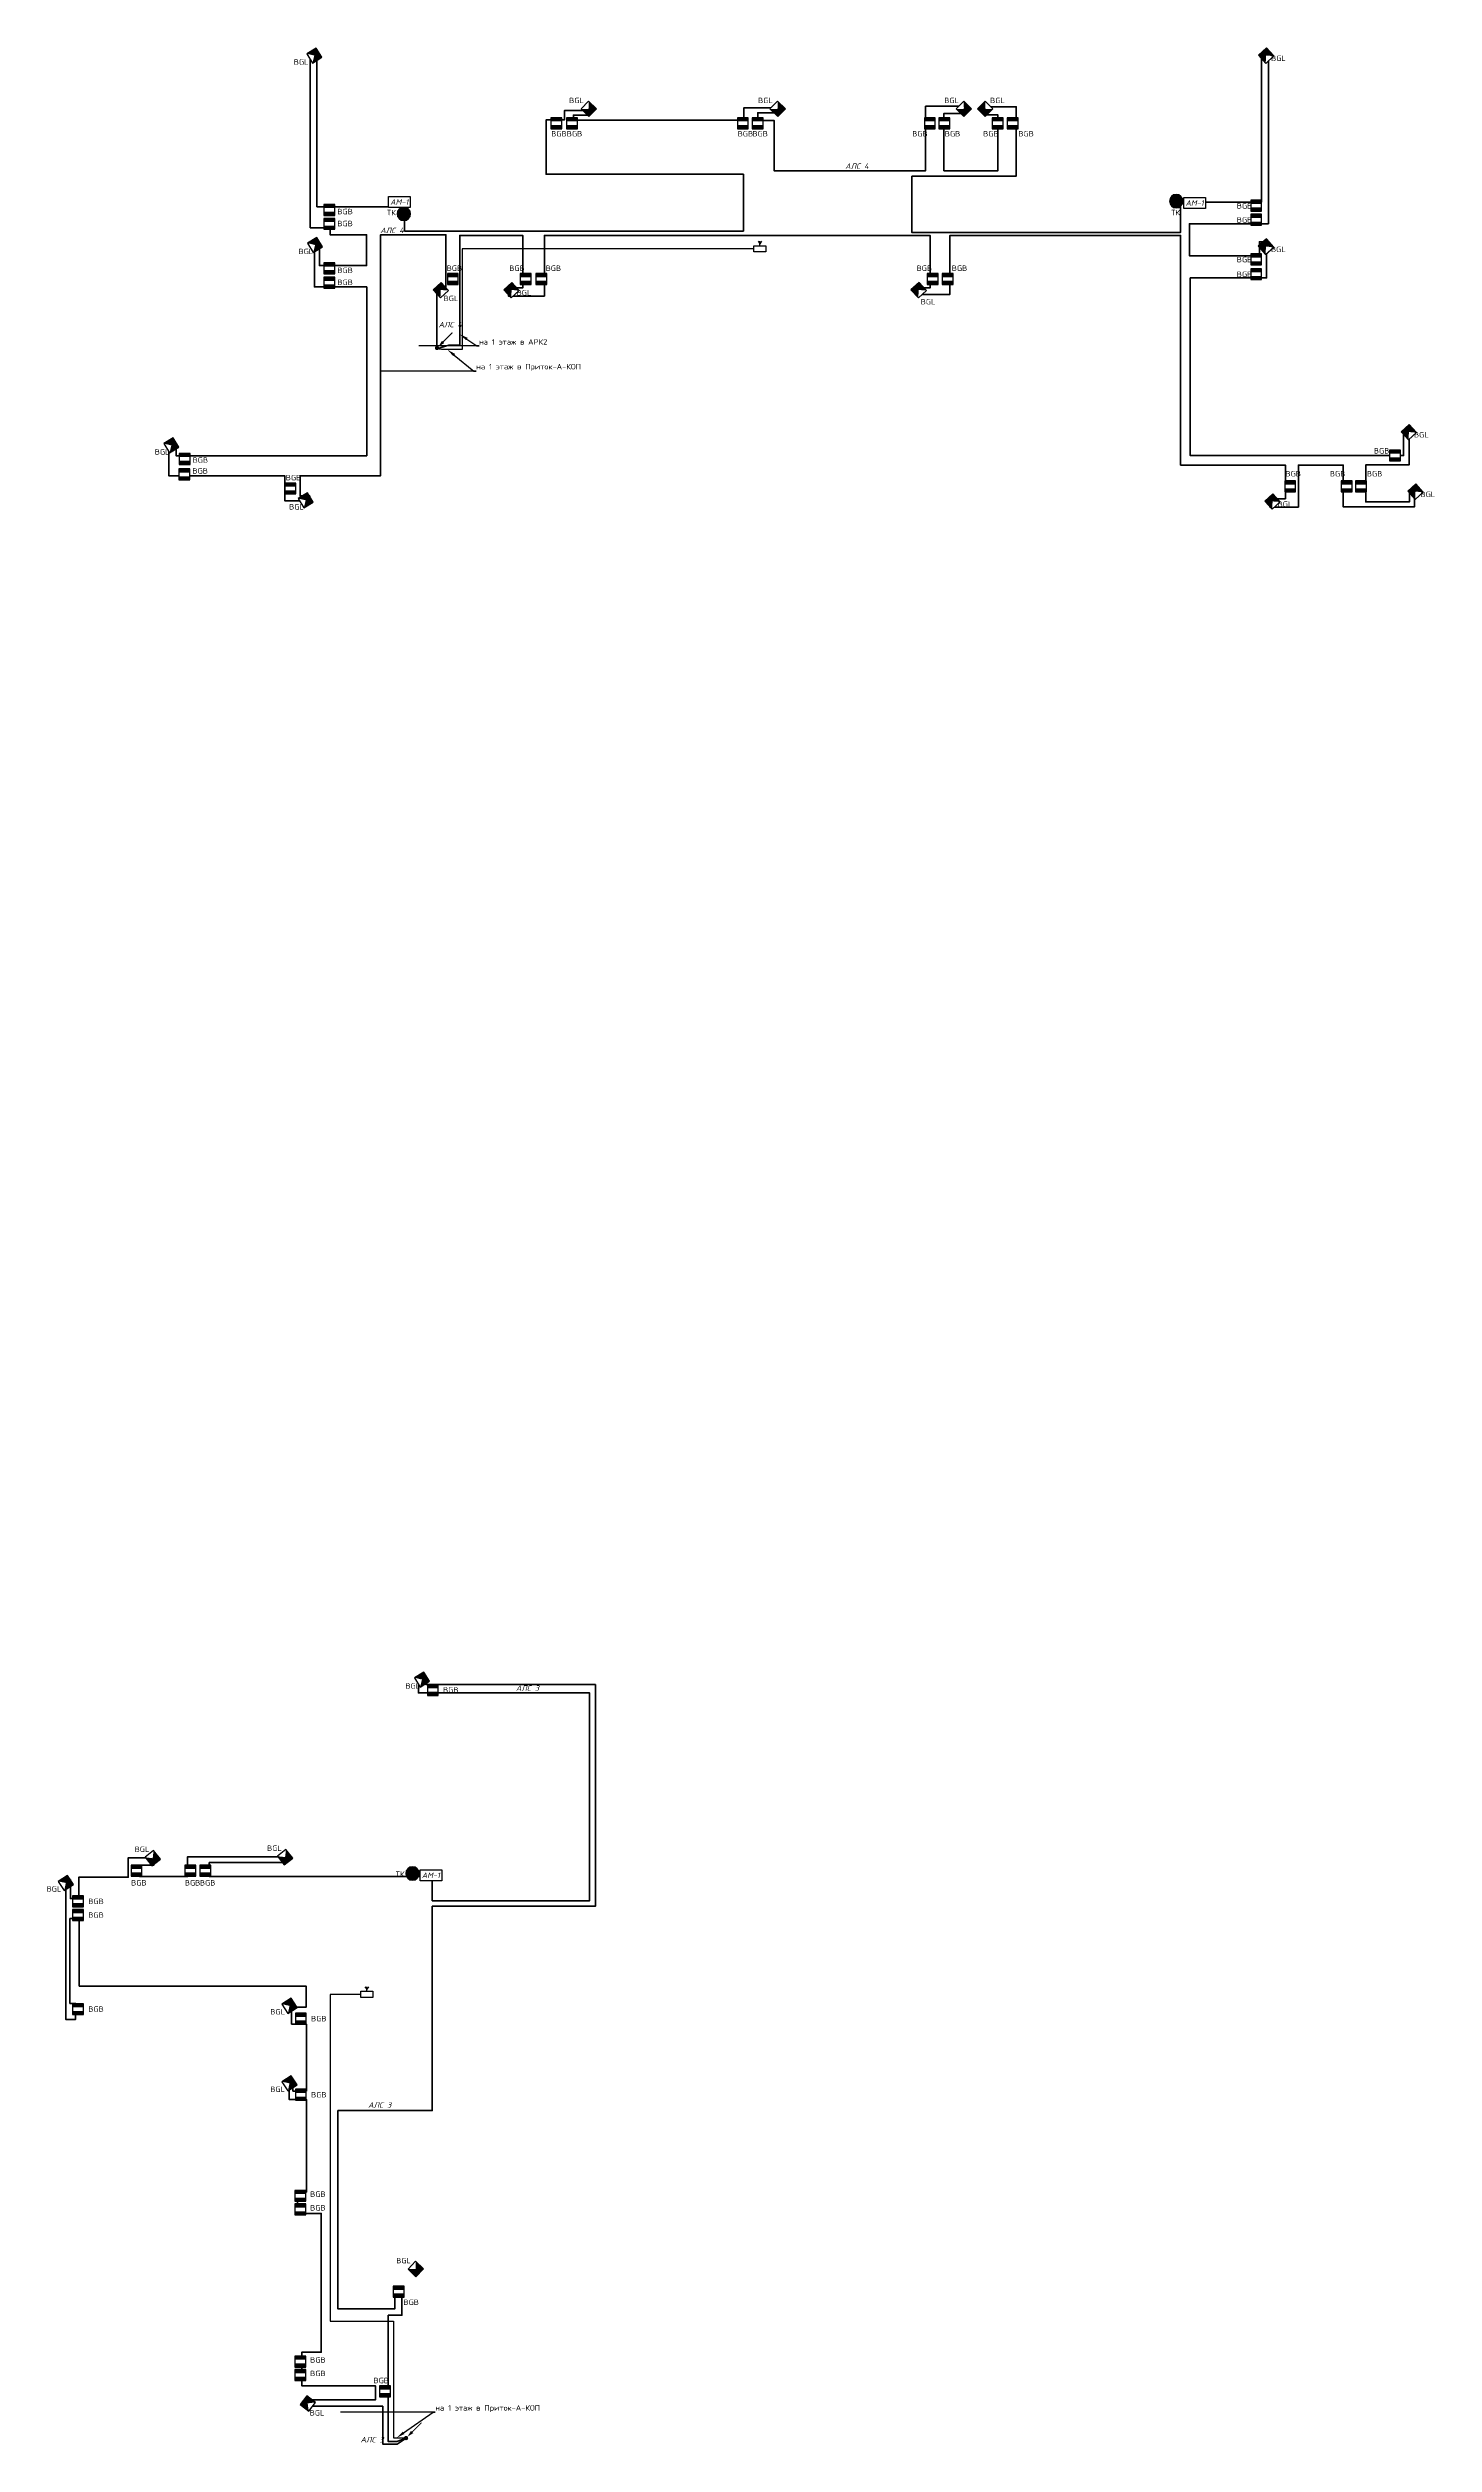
# Model space of a CAD drawing. Header units: millimetres. Extents: x 11019 to 672023, y -45952 to 891139.
# Drawn here: x 320959 to 384463, y 404685 to 514468 of the extents above; entities that cross this region are included whole.
import ezdxf
from ezdxf import colors
from ezdxf.entities.mleader import LeaderData, LeaderLine
from ezdxf.enums import TextEntityAlignment as Align
from ezdxf.math import Vec2, Vec3

# ---------------------------------------------------------------- set-up
doc = ezdxf.new("R2010")
doc.units = ezdxf.units.MM
for name, color, linetype in [('!!ВОК', 30, 'Continuous'), ('003_ОС', 170, 'Continuous'), ('ODG - ПС', 1, 'Continuous'), ('ODG - Текст', 7, 'Continuous'), ('RC-Позиционные_обозначения', 7, 'Continuous')]:
    doc.layers.add(name, color=color, linetype=linetype)
doc.layers.add('ODG - СОТС', color=7, linetype='Continuous', true_color=0xff5800)
for name, color, linetype, lineweight in [('RC-Извещатели_охранные', 5, 'Continuous', 30), ('RC-Прочее_оборудование', 1, 'Continuous', 30), ('АП_АСУ_ОсновнаяТолстая', 7, 'Continuous', 30), ('Кабельные стояки', 7, 'Continuous', 25), ('текст', 7, 'Continuous', 13)]:
    doc.layers.add(name, color=color, linetype=linetype, lineweight=lineweight)
doc.styles.add('DEN', font='isocpeur.ttf', dxfattribs={"height": 300})
doc.styles.add('ISOCPEUR', font='isocpeui.ttf', dxfattribs={"height": 250})
doc.styles.add('KOSTY_STYLE', font='isocpeur.ttf')
doc.styles.add('OlympDesign', font='isocpeur.ttf', dxfattribs={"width": 0.8, "oblique": 10, "height": 250})
doc.styles.add('RubezhCAD', font='isocpeur.ttf', dxfattribs={"width": 0.8})
doc.styles.get("Standard").update_dxf_attribs({"font": 'arial.ttf'})
doc.linetypes.add('ограждение1', pattern='A,0.25,-0.1,[133,ltypeshp.shx,S=0.1,R=0,X=-0.1,Y=0],-0.1,1', length=1.45)

# ---------------------------------------------------------------- blocks, each defined once
blk = doc.blocks.new('RC-UGO-IOM-02')
at = {"layer": 'RC-Извещатели_охранные'}
blk.add_point((0, 0), dxfattribs=at)
blk.add_wipeout([(2.5, -2.5), (2.5, 2.5), (-2.5, 2.5), (-2.5, -2.5)]).dxf.layer = 'RC-Извещатели_охранные'
blk.add_wipeout([(-2.5, -2.5), (-2.5, 2.5), (2.5, 2.5), (2.5, -2.5)]).dxf.layer = 'RC-Извещатели_охранные'
h = blk.add_hatch(color=256, dxfattribs=at)
h.dxf.hatch_style = 1
h.paths.add_polyline_path([(2.5, 0.8), (2.5, 2.5), (-2.5, 2.5), (-2.5, 0.8)])
h = blk.add_hatch(color=256, dxfattribs=at)
h.dxf.hatch_style = 1
h.paths.add_polyline_path([(2.5, -2.5), (2.5, -0.8), (-2.5, -0.8), (-2.5, -2.5)])
blk.add_lwpolyline([(-2.5, -2.5), (2.5, -2.5), (2.5, 2.5), (-2.5, 2.5)], close=True, dxfattribs=at)
blk.add_attdef('PSTN', text='', height=2.5, dxfattribs=at).set_placement((1, 2.6), align=Align.BOTTOM_LEFT)
blk = doc.blocks.new('RC-UGO-IOPO-02')
blk.add_wipeout([(2.5, -2.5), (2.5, 2.5), (-2.5, 2.5), (-2.5, -2.5)])
blk.add_wipeout([(-2.5, -2.5), (-2.5, 2.5), (2.5, 2.5), (2.5, -2.5)])
h = blk.add_hatch(color=256)
h.dxf.hatch_style = 1
h.paths.add_polyline_path([(2.5, -2.5), (0, 0), (2.5, 2.5), (-2.5, 2.5), (-2.5, -2.5)])
blk.add_lwpolyline([(-2.5, -2.5), (2.5, -2.5), (2.5, 2.5), (-2.5, 2.5)], close=True)
blk.add_attdef('PSTN', text='', height=2.5).set_placement((1, 2.6), align=Align.BOTTOM_LEFT)
blk = doc.blocks.new('A$C965ac34c')
at = {"layer": '003_ОС', "color": 3, "lineweight": 30, "ltscale": 100}
blk.add_lwpolyline([(0, 284), (560, 284), (560, 0), (0, 0)], close=True, dxfattribs=at)
for points in [[(197, 489), (280, 376)], [(280, 284), (280, 489)], [(363, 489), (280, 376)]]:
    blk.add_lwpolyline(points, dxfattribs=at)
blk = doc.blocks.new('*U350')
blk.add_hatch(color=256).paths.add_polyline_path([(-0.7, -0.7, 1), (0.7, 0.7, 1)])
blk.add_lwpolyline([(0.7, 0.7, 0, 1.5, 0), (2.8, 2.8, 2, 2, 0)], format="xyseb")
at = {"const_width": 0.5}
blk.add_lwpolyline([(2.8, 2.8), (7.1, 7.1)], dxfattribs=at)
blk = doc.blocks.new('RC-UGO-AM-01')
blk.add_wipeout([(-5, 2.5), (5, 2.5), (5, -2.5), (-5, -2.5)])
blk.add_point((0, 0))
blk.add_wipeout([(5, 2.5), (5, -2.5), (-5, -2.5), (-5, 2.5)])
blk.add_wipeout([(-5, -2.5), (-5, 2.5), (5, 2.5), (5, -2.5)])
blk.add_lwpolyline([(-5, 2.5), (5, 2.5), (5, -2.5), (-5, -2.5), (-5, 2.5)], close=True)
blk.add_lwpolyline([(-5, 2.5), (-5, 2.5)])
blk.add_lwpolyline([(-5, 2.5), (-5, 2.5)])
at = {"ltscale": 100, "style": 'ISOCPEUR', "width": 0.9}
blk.add_text('АМ-1', height=2.5, dxfattribs=at).set_placement((0, 0), align=Align.MIDDLE)
blk.add_attdef('PSTN', text='', height=2.5).set_placement((2.3, 2.4), align=Align.BOTTOM_LEFT)
blk = doc.blocks.new('*U36')
at = {"layer": 'ODG - ПС'}
h = blk.add_hatch(color=20, dxfattribs=at)
h.dxf.hatch_style = 1
h.set_gradient(color1=(255, 88, 0), color2=(255, 96, 10), one_color=1, tint=0.52, name='CYLINDER')
h.paths.add_polyline_path([(75, 0, 1), (-75, 0, 1)])
at = {"layer": 'ODG - СОТС', "lineweight": 30}
h = blk.add_hatch(color=7, dxfattribs=at)
h.dxf.hatch_style = 1
h.set_gradient(color1=(255, 255, 255), one_color=1, tint=1, name='INVCYLINDER')
h.paths.add_polyline_path([(-150, 0, 1), (150, 0, 1)])
h.paths.add_polyline_path([(75, 0, -1), (-75, 0, -1)], flags=16)
for radius in [150, 75]:
    blk.add_circle((0, 0), radius, dxfattribs=at)
at = {"layer": 'ODG - Текст', "style": 'OlympDesign', "oblique": 15, "width": 0.8}
blk.add_attdef('НОМЕР', text='', height=250, dxfattribs=at).set_placement((0, 325), align=Align.MIDDLE_CENTER)

msp = doc.modelspace()

# ---------------------------------------------------------------- linework, layer by layer
at = {"layer": '!!ВОК', "color": 3, "linetype": 'ограждение1', "lineweight": 50, "ltscale": 500}
msp.add_lwpolyline([(360544, 508596), (360544, 506008), (372843, 506008), (372843, 507405), (376551, 507405), (376551, 514072), (376871, 514072), (376871, 506412), (373253, 506412), (373253, 504949), (376465, 504949), (376465, 505584), (376787, 505584), (376787, 503928), (373290, 503928), (373290, 495794), (383064, 495794), (383064, 496956), (383320, 496956), (383320, 495362), (381333, 495362), (381333, 493667), (383331, 493667), (383331, 494191), (383562, 494191), (383562, 493437), (380305, 493437), (380305, 495356), (378248, 495356), (378248, 493429), (376944, 493429), (376944, 493813), (377650, 493813), (377650, 495356), (372851, 495356), (372851, 505876), (362282, 505876), (362282, 503178), (360829, 503178), (360829, 503470), (361370, 503470), (361370, 505875), (343707, 505875), (343707, 503101), (342058, 503101), (342058, 503474), (342713, 503474), (342713, 505877), (339823, 505877), (339823, 500842), (339331, 500842), (338783, 500684), (338783, 503523), (339190, 503523), (339190, 505909), (336201, 505909), (336201, 494864), (332510, 494864), (332510, 493941), (332950, 493941), (332950, 493724), (331812, 493724), (331812, 494868), (326492, 494868), (326492, 496341), (326831, 496341), (326831, 495780), (335565, 495780), (335565, 503522), (333169, 503522), (333169, 505531), (333400, 505531), (333400, 504496), (335561, 504496), (335561, 505906), (333882, 505906), (333882, 506230), (332979, 506230), (332979, 514080), (333283, 514080), (333283, 507193), (333933, 507193), (337302, 507193), (337302, 506077), (352825, 506077), (352825, 508678), (343780, 508678), (343780, 511168), (344620, 511168), (344620, 511594), (345803, 511594), (345803, 511388), (345034, 511388), (345034, 511162), (352835, 511162), (352835, 511721), (354507, 511721), (354507, 511501), (353477, 511501), (353477, 511147), (354224, 511147), (354224, 508838), (361171, 508838), (361171, 511793), (362996, 511793), (362996, 511471), (362011, 511471), (362011, 508838), (364479, 508838), (364479, 511400), (363841, 511400), (363841, 511770), (365319, 511770), (365319, 508596)], close=True, dxfattribs=at)
at = {"layer": '!!ВОК', "color": 6, "linetype": 'ограждение1', "lineweight": 50, "ltscale": 500}
msp.add_lwpolyline([(337365, 404960), (336949, 404801), (336550, 404801), (336550, 410587), (337177, 410587), (337177, 411619), (336850, 411619), (336850, 410874), (334246, 410874), (334246, 419965), (338563, 419965), (338563, 429329), (346042, 429329), (346042, 439481), (338278, 439481), (338278, 439707), (337930, 439707), (337930, 439098), (345773, 439098), (345773, 429578), (338563, 429578), (338563, 430691), (328346, 430691), (328346, 431323), (331892, 431323), (331892, 431593), (327360, 431593), (327360, 430683), (325166, 430683), (325166, 431201), (325805, 431201), (325805, 431549), (324640, 431549), (324640, 430656), (322370, 430656), (322370, 429678), (321987, 429678), (321987, 430550), (321774, 430550), (321774, 428685), (321774, 424139), (322228, 424139), (322228, 424876), (321968, 424876), (321968, 428759), (322396, 428759), (322396, 425668), (332783, 425668), (332783, 424695), (332119, 424695), (332119, 423931), (332800, 423931), (332800, 420857), (332179, 420857), (332179, 421370), (332014, 421370), (332014, 420465), (332809, 420465), (332809, 416235), (332392, 416235), (332392, 415254), (333477, 415254), (333477, 408893), (332590, 408893), (332590, 407359), (335960, 407359), (335960, 406708), (332753, 406708), (332753, 406417), (336296, 406417), (336296, 404685), (336953, 404685)], close=True, dxfattribs=at)
at = {"color": 4, "ltscale": 100}
for points in [[(353294, 505264), (339941, 505264), (339941, 500647), (338986, 500647), (338783, 500684)], [(335287, 425286), (333896, 425286), (333896, 410315), (336786, 410315), (336786, 404969), (337393, 404969)]]:
    msp.add_lwpolyline(points, dxfattribs=at)

# ---------------------------------------------------------------- block references
at = {"color": 5, "lineweight": 30, "xscale": -2.054613688905472, "yscale": 2.054613688905472, "zscale": 2.054613688905472, "rotation": 180}
for p in [(372651, 507448), (337264, 506865), (337661, 430826)]:
    msp.add_blockref('*U36', p, dxfattribs=at)
for p in [(353294, 505122), (335287, 425144)]:
    msp.add_blockref('A$C965ac34c', p)
at = {"layer": 'Кабельные стояки', "color": 5, "xscale": 100, "yscale": 100, "zscale": 100}
for p in [(338783, 500718), (337365, 404960)]:
    msp.add_blockref('*U350', p, dxfattribs=at)

# ---------------------------------------------------------------- texts
at = {"color": 7, "lineweight": 30, "ltscale": 100, "char_height": 250, "width": 1074.44, "attachment_point": 1, "style": 'ISOCPEUR'}
for s, insert in [('{\\C256;АЛС 4}', (357484, 509179)), ('{\\C256;АЛС 4}', (336187, 506234)), ('{\\C256;АЛС 4}', (338855, 501917)), ('{\\C256;АЛС 3}', (342400, 439447)), ('{\\C256;АЛС 3}', (335629, 420346)), ('{\\C256;АЛС 3}', (335282, 405013))]:
    msp.add_mtext(s, dxfattribs=dict(at, insert=insert))
at = {"layer": 'текст', "color": 7, "char_height": 250, "width": 511.65, "attachment_point": 5, "style": 'DEN'}
for insert in [(336695, 506925), (372623, 506925), (337093, 430798)]:
    msp.add_mtext('ТК', dxfattribs=dict(at, insert=insert))

# ---------------------------------------------------------------- leaders
at = {"layer": 'АП_АСУ_ОсновнаяТолстая'}
ml = msp.add_multileader_mtext('Standard', dxfattribs=at)
ml.set_content('на 1 этаж в Приток-А-КОП', color=256, style='KOSTY_STYLE')
ml.set_leader_properties()
ml.build(insert=Vec2(0, 0))
ml.multileader.update_dxf_attribs({"text_left_attachment_type": 6, "text_right_attachment_type": 6, "dogleg_length": 100, "arrow_head_size": 400})
ctx = ml.context
ctx.base_point, ctx.char_height, ctx.arrow_head_size, ctx.landing_gap_size, ctx.plane_origin = Vec3(340578, 499665, 0), 250, 400, 0, Vec3(349722, 492391, 0)
ctx.left_attachment, ctx.right_attachment = 6, 6
notes = []
notes.append((ctx, [(1, (1, 1, 0), (340478, 499665, 0), (1, 0), 100, [(0, [(339258, 500647, 0)], 0, [])])]))
ctx.mtext.insert, ctx.mtext.width, ctx.mtext.flow_direction = Vec3(340578, 499990, 0), 4570.65, 5
ml = msp.add_multileader_mtext('Standard', dxfattribs=at)
ml.set_content('на 1 этаж в АРК2', color=256, style='KOSTY_STYLE')
ml.set_leader_properties()
ml.build(insert=Vec2(0, 0))
ml.multileader.update_dxf_attribs({"text_left_attachment_type": 6, "text_right_attachment_type": 6, "dogleg_length": 100, "arrow_head_size": 400})
ctx = ml.context
ctx.base_point, ctx.char_height, ctx.arrow_head_size, ctx.landing_gap_size, ctx.plane_origin = Vec3(340711, 500823, 0), 250, 400, 0, Vec3(349968, 490664, 0)
ctx.left_attachment, ctx.right_attachment = 6, 6
notes.append((ctx, [(1, (1, 1, 0), (340611, 500823, 0), (1, 0), 100, [(0, [(339818, 501352, 0)], 0, [])])]))
ctx.mtext.insert, ctx.mtext.width, ctx.mtext.flow_direction = Vec3(340711, 501123, 0), 4570.65, 5
ml = msp.add_multileader_mtext('Standard', dxfattribs=at)
ml.set_content('на 1 этаж в Приток-А-КОП', color=256, style='KOSTY_STYLE')
ml.set_leader_properties()
ml.build(insert=Vec2(0, 0))
ml.multileader.update_dxf_attribs({"text_left_attachment_type": 6, "text_right_attachment_type": 6, "dogleg_length": 100, "arrow_head_size": 400})
ctx = ml.context
ctx.base_point, ctx.char_height, ctx.arrow_head_size, ctx.landing_gap_size, ctx.plane_origin = Vec3(338705, 406142, 0), 250, 400, 0, Vec3(347848, 396057, 0)
ctx.left_attachment, ctx.right_attachment = 6, 6
notes.append((ctx, [(1, (1, 1, 0), (338605, 406142, 0), (1, 0), 100, [(0, [(336926, 404969, 0)], 0, [])])]))
ctx.mtext.insert, ctx.mtext.width, ctx.mtext.flow_direction = Vec3(338705, 406467, 0), 4570.65, 5
for ctx, leaders in notes:
    for number, flags, end, landing, length, lines in leaders:
        leader = LeaderData()
        leader.index, (leader.has_last_leader_line, leader.has_dogleg_vector, leader.attachment_direction) = number, flags
        leader.last_leader_point, leader.dogleg_vector, leader.dogleg_length = Vec3(end), Vec3(landing), length
        for number, points, colour, breaks in lines:
            line = LeaderLine()
            line.index, line.vertices, line.color, line.breaks = number, Vec3.list(points), colors.encode_raw_color(colour), breaks
            leader.lines.append(line)
        ctx.leaders.append(leader)

# ---------------------------------------------------------------- next in the draw order: block references
at = {"layer": 'RC-Извещатели_охранные', "lineweight": 30, "ltscale": 30}
ref = msp.add_blockref('RC-UGO-IOPO-02', (333160, 514119), dxfattribs=dict(at, xscale=100.0000000000001, yscale=100.0000000000001, zscale=100.0000000000001, rotation=211.6653352856133))
ref.add_attrib('PSTN', 'BGL', dxfattribs={"layer": 'RC-Позиционные_обозначения', "height": 250, "style": 'RubezhCAD'}).set_placement((332558, 513622), align=Align.BOTTOM_CENTER)
ref = msp.add_blockref('RC-UGO-IOPO-02', (376767, 514115), dxfattribs=dict(at, xscale=100.0000000000001, yscale=100.0000000000001, zscale=100.0000000000001, rotation=312.2926586597065))
ref.add_attrib('PSTN', 'BGL', dxfattribs={"layer": 'RC-Позиционные_обозначения', "height": 250, "style": 'RubezhCAD'}).set_placement((377333, 513793), align=Align.BOTTOM_CENTER)
at = {"layer": 'RC-Извещатели_охранные', "color": 1, "lineweight": 30, "ltscale": 30}
ref = msp.add_blockref('RC-UGO-IOM-02', (344968, 511018), dxfattribs=dict(at, xscale=100, yscale=100, zscale=100))
ref.add_attrib('PSTN', 'BGB', (344729, 510412), dxfattribs={"layer": 'RC-Позиционные_обозначения', "height": 250, "style": 'RubezhCAD'})
ref = msp.add_blockref('RC-UGO-IOM-02', (353472, 511018), dxfattribs=dict(at, xscale=100, yscale=100, zscale=100))
ref.add_attrib('PSTN', 'BGB', (353234, 510412), dxfattribs={"layer": 'RC-Позиционные_обозначения', "height": 250, "style": 'RubezhCAD'})
ref = msp.add_blockref('RC-UGO-IOM-02', (362025, 511018), dxfattribs=dict(at, xscale=100, yscale=100, zscale=100))
ref.add_attrib('PSTN', 'BGB', (362047, 510412), dxfattribs={"layer": 'RC-Позиционные_обозначения', "height": 250, "style": 'RubezhCAD'})
ref = msp.add_blockref('RC-UGO-IOM-02', (365156, 511018), dxfattribs=dict(at, xscale=100, yscale=100, zscale=100))
ref.add_attrib('PSTN', 'BGB', (365418, 510412), dxfattribs={"layer": 'RC-Позиционные_обозначения', "height": 250, "style": 'RubezhCAD'})
ref = msp.add_blockref('RC-UGO-IOM-02', (333851, 507047), dxfattribs=dict(at, xscale=100, yscale=100, zscale=100))
ref.add_attrib('PSTN', 'BGB', (334219, 506846), dxfattribs={"layer": 'RC-Позиционные_обозначения', "height": 250, "style": 'RubezhCAD'})
ref = msp.add_blockref('RC-UGO-IOM-02', (376311, 506594), dxfattribs=dict(at, xscale=100, yscale=100, zscale=100))
ref.add_attrib('PSTN', 'BGB', (375425, 506463), dxfattribs={"layer": 'RC-Позиционные_обозначения', "height": 250, "style": 'RubezhCAD'})
ref = msp.add_blockref('RC-UGO-IOM-02', (333851, 504368), dxfattribs=dict(at, xscale=100, yscale=100, zscale=100))
ref.add_attrib('PSTN', 'BGB', (334219, 504153), dxfattribs={"layer": 'RC-Позиционные_обозначения', "height": 250, "style": 'RubezhCAD'})
ref = msp.add_blockref('RC-UGO-IOM-02', (339508, 503877), dxfattribs=dict(at, xscale=100, yscale=100, zscale=100))
ref.add_attrib('PSTN', 'BGB', (339227, 504250), dxfattribs={"layer": 'RC-Позиционные_обозначения', "height": 250, "style": 'RubezhCAD'})
ref = msp.add_blockref('RC-UGO-IOM-02', (342851, 503877), dxfattribs=dict(at, xscale=100, yscale=100, zscale=100))
ref.add_attrib('PSTN', 'BGB', (342092, 504250), dxfattribs={"layer": 'RC-Позиционные_обозначения', "height": 250, "style": 'RubezhCAD'})
ref = msp.add_blockref('RC-UGO-IOM-02', (361490, 503877), dxfattribs=dict(at, xscale=100, yscale=100, zscale=100))
ref.add_attrib('PSTN', 'BGB', (360755, 504250), dxfattribs={"layer": 'RC-Позиционные_обозначения', "height": 250, "style": 'RubezhCAD'})
ref = msp.add_blockref('RC-UGO-IOM-02', (376311, 504102), dxfattribs=dict(at, xscale=100, yscale=100, zscale=100))
ref.add_attrib('PSTN', 'BGB', (375425, 503971), dxfattribs={"layer": 'RC-Позиционные_обозначения', "height": 250, "style": 'RubezhCAD'})
ref = msp.add_blockref('RC-UGO-IOM-02', (327219, 495639), dxfattribs=dict(at, xscale=100, yscale=100, zscale=100))
ref.add_attrib('PSTN', 'BGB', (327587, 495459), dxfattribs={"layer": 'RC-Позиционные_обозначения', "height": 250, "style": 'RubezhCAD'})
ref = msp.add_blockref('RC-UGO-IOM-02', (332062, 494284), dxfattribs=dict(at, xscale=100, yscale=100, zscale=100))
ref.add_attrib('PSTN', 'BGB', (331856, 494657), dxfattribs={"layer": 'RC-Позиционные_обозначения', "height": 250, "style": 'RubezhCAD'})
ref = msp.add_blockref('RC-UGO-IOM-02', (377872, 494376), dxfattribs=dict(at, xscale=100, yscale=100, zscale=100))
ref.add_attrib('PSTN', 'BGB', (377654, 494835), dxfattribs={"layer": 'RC-Позиционные_обозначения', "height": 250, "style": 'RubezhCAD'})
ref = msp.add_blockref('RC-UGO-IOM-02', (380458, 494376), dxfattribs=dict(at, xscale=100, yscale=100, zscale=100))
ref.add_attrib('PSTN', 'BGB', (379690, 494835), dxfattribs={"layer": 'RC-Позиционные_обозначения', "height": 250, "style": 'RubezhCAD'})
at = {"layer": 'RC-Извещатели_охранные', "lineweight": 30, "ltscale": 30}
ref = msp.add_blockref('RC-UGO-IOPO-02', (383613, 494136), dxfattribs=dict(at, xscale=100.0000000000001, yscale=100.0000000000001, zscale=100.0000000000001, rotation=312.2926586597065))
ref.add_attrib('PSTN', 'BGL', dxfattribs={"layer": 'RC-Позиционные_обозначения', "height": 250, "style": 'RubezhCAD'}).set_placement((384178, 493815), align=Align.BOTTOM_CENTER)
at = {"layer": 'RC-Извещатели_охранные', "color": 1, "lineweight": 30, "ltscale": 30}
ref = msp.add_blockref('RC-UGO-IOM-02', (338591, 439236), dxfattribs=dict(at, xscale=100, yscale=100, zscale=100))
ref.add_attrib('PSTN', 'BGB', (339060, 439112), dxfattribs={"layer": 'RC-Позиционные_обозначения', "height": 250, "style": 'RubezhCAD'})
at = {"layer": 'RC-Извещатели_охранные', "lineweight": 30, "ltscale": 30}
ref = msp.add_blockref('RC-UGO-IOPO-02', (331824, 431577), dxfattribs=dict(at, xscale=100.0000000000001, yscale=100.0000000000001, zscale=100.0000000000001, rotation=128.3801559069718))
ref.add_attrib('PSTN', 'BGL', dxfattribs={"layer": 'RC-Позиционные_обозначения', "height": 250, "style": 'RubezhCAD'}).set_placement((331334, 431786), align=Align.BOTTOM_CENTER)
at = {"layer": 'RC-Извещатели_охранные', "color": 1, "lineweight": 30, "ltscale": 30}
ref = msp.add_blockref('RC-UGO-IOM-02', (325016, 430959), dxfattribs=dict(at, xscale=100, yscale=100, zscale=100))
ref.add_attrib('PSTN', 'BGB', (324769, 430276), dxfattribs={"layer": 'RC-Позиционные_обозначения', "height": 250, "style": 'RubezhCAD'})
ref = msp.add_blockref('RC-UGO-IOM-02', (327479, 430959), dxfattribs=dict(at, xscale=100, yscale=100, zscale=100))
ref.add_attrib('PSTN', 'BGB', (327232, 430276), dxfattribs={"layer": 'RC-Позиционные_обозначения', "height": 250, "style": 'RubezhCAD'})
ref = msp.add_blockref('RC-UGO-IOM-02', (322339, 429551), dxfattribs=dict(at, xscale=100, yscale=100, zscale=100))
ref.add_attrib('PSTN', 'BGB', (322808, 429427), dxfattribs={"layer": 'RC-Позиционные_обозначения', "height": 250, "style": 'RubezhCAD'})
ref = msp.add_blockref('RC-UGO-IOM-02', (322339, 424612), dxfattribs=dict(at, xscale=100, yscale=100, zscale=100))
ref.add_attrib('PSTN', 'BGB', (322808, 424488), dxfattribs={"layer": 'RC-Позиционные_обозначения', "height": 250, "style": 'RubezhCAD'})
ref = msp.add_blockref('RC-UGO-IOM-02', (332546, 424177), dxfattribs=dict(at, xscale=100, yscale=100, zscale=100))
ref.add_attrib('PSTN', 'BGB', (333014, 424053), dxfattribs={"layer": 'RC-Позиционные_обозначения', "height": 250, "style": 'RubezhCAD'})
ref = msp.add_blockref('RC-UGO-IOM-02', (332546, 420688), dxfattribs=dict(at, xscale=100, yscale=100, zscale=100))
ref.add_attrib('PSTN', 'BGB', (333014, 420565), dxfattribs={"layer": 'RC-Позиционные_обозначения', "height": 250, "style": 'RubezhCAD'})
ref = msp.add_blockref('RC-UGO-IOM-02', (332527, 415435), dxfattribs=dict(at, xscale=100, yscale=100, zscale=100))
ref.add_attrib('PSTN', 'BGB', (332972, 415385), dxfattribs={"layer": 'RC-Позиционные_обозначения', "height": 250, "style": 'RubezhCAD'})
ref = msp.add_blockref('RC-UGO-IOM-02', (337028, 411665), dxfattribs=dict(at, xscale=100, yscale=100, zscale=100))
ref.add_attrib('PSTN', 'BGB', (337246, 411057), dxfattribs={"layer": 'RC-Позиционные_обозначения', "height": 250, "style": 'RubezhCAD'})
ref = msp.add_blockref('RC-UGO-IOM-02', (332527, 407847), dxfattribs=dict(at, xscale=100, yscale=100, zscale=100))
ref.add_attrib('PSTN', 'BGB', (332972, 407797), dxfattribs={"layer": 'RC-Позиционные_обозначения', "height": 250, "style": 'RubezhCAD'})
ref = msp.add_blockref('RC-UGO-IOM-02', (336400, 407101), dxfattribs=dict(at, xscale=100, yscale=100, zscale=100))
ref.add_attrib('PSTN', 'BGB', (335875, 407474), dxfattribs={"layer": 'RC-Позиционные_обозначения', "height": 250, "style": 'RubezhCAD'})
at = {"layer": 'RC-Извещатели_охранные', "lineweight": 30, "ltscale": 30}
ref = msp.add_blockref('RC-UGO-IOPO-02', (332860, 406549), dxfattribs=dict(at, xscale=100.0000000000001, yscale=100.0000000000001, zscale=100.0000000000001, rotation=322.4839867541859))
ref.add_attrib('PSTN', 'BGL', dxfattribs={"layer": 'RC-Позиционные_обозначения', "height": 250, "style": 'RubezhCAD'}).set_placement((333287, 405917), align=Align.BOTTOM_CENTER)
at = {"layer": 'RC-Прочее_оборудование', "lineweight": 30, "ltscale": 30, "xscale": 100, "yscale": 100, "zscale": 100}
for p in [(337058, 507410), (373496, 507367), (338506, 430745)]:
    msp.add_blockref('RC-UGO-AM-01', p, dxfattribs=at)

# ---------------------------------------------------------------- next in the draw order: block references
at = {"layer": 'RC-Извещатели_охранные', "color": 1, "lineweight": 30, "ltscale": 30}
ref = msp.add_blockref('RC-UGO-IOM-02', (344255, 511018), dxfattribs=dict(at, xscale=100, yscale=100, zscale=100))
ref.add_attrib('PSTN', 'BGB', (344017, 510412), dxfattribs={"layer": 'RC-Позиционные_обозначения', "height": 250, "style": 'RubezhCAD'})
ref = msp.add_blockref('RC-UGO-IOM-02', (352796, 511018), dxfattribs=dict(at, xscale=100, yscale=100, zscale=100))
ref.add_attrib('PSTN', 'BGB', (352558, 510412), dxfattribs={"layer": 'RC-Позиционные_обозначения', "height": 250, "style": 'RubezhCAD'})
ref = msp.add_blockref('RC-UGO-IOM-02', (361362, 511018), dxfattribs=dict(at, xscale=100, yscale=100, zscale=100))
ref.add_attrib('PSTN', 'BGB', (360554, 510412), dxfattribs={"layer": 'RC-Позиционные_обозначения', "height": 250, "style": 'RubezhCAD'})
ref = msp.add_blockref('RC-UGO-IOM-02', (364465, 511018), dxfattribs=dict(at, xscale=100, yscale=100, zscale=100))
ref.add_attrib('PSTN', 'BGB', (363806, 510412), dxfattribs={"layer": 'RC-Позиционные_обозначения', "height": 250, "style": 'RubezhCAD'})
ref = msp.add_blockref('RC-UGO-IOM-02', (376311, 507238), dxfattribs=dict(at, xscale=100, yscale=100, zscale=100))
ref.add_attrib('PSTN', 'BGB', (375425, 507107), dxfattribs={"layer": 'RC-Позиционные_обозначения', "height": 250, "style": 'RubezhCAD'})
ref = msp.add_blockref('RC-UGO-IOM-02', (333851, 506409), dxfattribs=dict(at, xscale=100, yscale=100, zscale=100))
ref.add_attrib('PSTN', 'BGB', (334219, 506298), dxfattribs={"layer": 'RC-Позиционные_обозначения', "height": 250, "style": 'RubezhCAD'})
ref = msp.add_blockref('RC-UGO-IOM-02', (376311, 504777), dxfattribs=dict(at, xscale=100, yscale=100, zscale=100))
ref.add_attrib('PSTN', 'BGB', (375425, 504646), dxfattribs={"layer": 'RC-Позиционные_обозначения', "height": 250, "style": 'RubezhCAD'})
ref = msp.add_blockref('RC-UGO-IOM-02', (333851, 503716), dxfattribs=dict(at, xscale=100, yscale=100, zscale=100))
ref.add_attrib('PSTN', 'BGB', (334219, 503604), dxfattribs={"layer": 'RC-Позиционные_обозначения', "height": 250, "style": 'RubezhCAD'})
ref = msp.add_blockref('RC-UGO-IOM-02', (343561, 503877), dxfattribs=dict(at, xscale=100, yscale=100, zscale=100))
ref.add_attrib('PSTN', 'BGB', (343761, 504250), dxfattribs={"layer": 'RC-Позиционные_обозначения', "height": 250, "style": 'RubezhCAD'})
ref = msp.add_blockref('RC-UGO-IOM-02', (362183, 503877), dxfattribs=dict(at, xscale=100, yscale=100, zscale=100))
ref.add_attrib('PSTN', 'BGB', (362368, 504250), dxfattribs={"layer": 'RC-Позиционные_обозначения', "height": 250, "style": 'RubezhCAD'})
at = {"layer": 'RC-Извещатели_охранные', "lineweight": 30, "ltscale": 30}
ref = msp.add_blockref('RC-UGO-IOPO-02', (338957, 503375), dxfattribs=dict(at, xscale=100.0000000000001, yscale=100.0000000000001, zscale=100.0000000000001, rotation=312.2926586597065))
ref.add_attrib('PSTN', 'BGL', dxfattribs={"layer": 'RC-Позиционные_обозначения', "height": 250, "style": 'RubezhCAD'}).set_placement((339422, 502792), align=Align.BOTTOM_CENTER)
ref = msp.add_blockref('RC-UGO-IOPO-02', (326611, 496257), dxfattribs=dict(at, xscale=100.0000000000001, yscale=100.0000000000001, zscale=100.0000000000001, rotation=211.6653352856133))
ref.add_attrib('PSTN', 'BGL', dxfattribs={"layer": 'RC-Позиционные_обозначения', "height": 250, "style": 'RubezhCAD'}).set_placement((326191, 495760), align=Align.BOTTOM_CENTER)
at = {"layer": 'RC-Извещатели_охранные', "color": 1, "lineweight": 30, "ltscale": 30}
ref = msp.add_blockref('RC-UGO-IOM-02', (327212, 494926), dxfattribs=dict(at, xscale=100, yscale=100, zscale=100))
ref.add_attrib('PSTN', 'BGB', (327579, 494964), dxfattribs={"layer": 'RC-Позиционные_обозначения', "height": 250, "style": 'RubezhCAD'})
at = {"layer": 'RC-Извещатели_охранные', "lineweight": 30, "ltscale": 30}
ref = msp.add_blockref('RC-UGO-IOPO-02', (332765, 493741), dxfattribs=dict(at, xscale=100.0000000000001, yscale=100.0000000000001, zscale=100.0000000000001, rotation=211.6653352856133))
ref.add_attrib('PSTN', 'BGL', dxfattribs={"layer": 'RC-Позиционные_обозначения', "height": 250, "style": 'RubezhCAD'}).set_placement((332345, 493244), align=Align.BOTTOM_CENTER)
ref = msp.add_blockref('RC-UGO-IOPO-02', (377065, 493689), dxfattribs=dict(at, xscale=100.0000000000001, yscale=100.0000000000001, zscale=100.0000000000001, rotation=312.2926586597065))
ref.add_attrib('PSTN', 'BGL', dxfattribs={"layer": 'RC-Позиционные_обозначения', "height": 250, "style": 'RubezhCAD'}).set_placement((377631, 493367), align=Align.BOTTOM_CENTER)
at = {"layer": 'RC-Извещатели_охранные', "color": 1, "lineweight": 30, "ltscale": 30}
ref = msp.add_blockref('RC-UGO-IOM-02', (381120, 494376), dxfattribs=dict(at, xscale=100, yscale=100, zscale=100))
ref.add_attrib('PSTN', 'BGB', (381385, 494835), dxfattribs={"layer": 'RC-Позиционные_обозначения', "height": 250, "style": 'RubezhCAD'})
at = {"layer": 'RC-Извещатели_охранные', "lineweight": 30, "ltscale": 30}
ref = msp.add_blockref('RC-UGO-IOPO-02', (338093, 439714), dxfattribs=dict(at, xscale=100.0000000000001, yscale=100.0000000000001, zscale=100.0000000000001, rotation=211.6653352856133))
ref.add_attrib('PSTN', 'BGL', dxfattribs={"layer": 'RC-Позиционные_обозначения', "height": 250, "style": 'RubezhCAD'}).set_placement((337672, 439217), align=Align.BOTTOM_CENTER)
ref = msp.add_blockref('RC-UGO-IOPO-02', (325758, 431527), dxfattribs=dict(at, xscale=100.0000000000001, yscale=100.0000000000001, zscale=100.0000000000001, rotation=128.3801559069718))
ref.add_attrib('PSTN', 'BGL', dxfattribs={"layer": 'RC-Позиционные_обозначения', "height": 250, "style": 'RubezhCAD'}).set_placement((325268, 431736), align=Align.BOTTOM_CENTER)
ref = msp.add_blockref('RC-UGO-IOPO-02', (321778, 430393), dxfattribs=dict(at, xscale=100.0000000000001, yscale=100.0000000000001, zscale=100.0000000000001, rotation=213.182182145699))
ref.add_attrib('PSTN', 'BGL', dxfattribs={"layer": 'RC-Позиционные_обозначения', "height": 250, "style": 'RubezhCAD'}).set_placement((321234, 429919), align=Align.BOTTOM_CENTER)
at = {"layer": 'RC-Извещатели_охранные', "color": 1, "lineweight": 30, "ltscale": 30}
ref = msp.add_blockref('RC-UGO-IOM-02', (328170, 430959), dxfattribs=dict(at, xscale=100, yscale=100, zscale=100))
ref.add_attrib('PSTN', 'BGB', (327922, 430276), dxfattribs={"layer": 'RC-Позиционные_обозначения', "height": 250, "style": 'RubezhCAD'})
ref = msp.add_blockref('RC-UGO-IOM-02', (322339, 428922), dxfattribs=dict(at, xscale=100, yscale=100, zscale=100))
ref.add_attrib('PSTN', 'BGB', (322808, 428798), dxfattribs={"layer": 'RC-Позиционные_обозначения', "height": 250, "style": 'RubezhCAD'})
at = {"layer": 'RC-Извещатели_охранные', "lineweight": 30, "ltscale": 30}
ref = msp.add_blockref('RC-UGO-IOPO-02', (332025, 424765), dxfattribs=dict(at, xscale=100.0000000000001, yscale=100.0000000000001, zscale=100.0000000000001, rotation=213.182182145699))
ref.add_attrib('PSTN', 'BGL', dxfattribs={"layer": 'RC-Позиционные_обозначения', "height": 250, "style": 'RubezhCAD'}).set_placement((331482, 424292), align=Align.BOTTOM_CENTER)
ref = msp.add_blockref('RC-UGO-IOPO-02', (332025, 421214), dxfattribs=dict(at, xscale=100.0000000000001, yscale=100.0000000000001, zscale=100.0000000000001, rotation=213.182182145699))
ref.add_attrib('PSTN', 'BGL', dxfattribs={"layer": 'RC-Позиционные_обозначения', "height": 250, "style": 'RubezhCAD'}).set_placement((331482, 420740), align=Align.BOTTOM_CENTER)
at = {"layer": 'RC-Извещатели_охранные', "color": 1, "lineweight": 30, "ltscale": 30}
ref = msp.add_blockref('RC-UGO-IOM-02', (332527, 416060), dxfattribs=dict(at, xscale=100, yscale=100, zscale=100))
ref.add_attrib('PSTN', 'BGB', (332972, 416010), dxfattribs={"layer": 'RC-Позиционные_обозначения', "height": 250, "style": 'RubezhCAD'})
at = {"layer": 'RC-Извещатели_охранные', "lineweight": 30, "ltscale": 30}
ref = msp.add_blockref('RC-UGO-IOPO-02', (337811, 412707), dxfattribs=dict(at, xscale=-100, yscale=100, zscale=100, rotation=315.9947939755152))
ref.add_attrib('PSTN', 'BGL', dxfattribs={"layer": 'RC-Позиционные_обозначения', "height": 250, "style": 'RubezhCAD'}).set_placement((337250, 412891), align=Align.BOTTOM_CENTER)
at = {"layer": 'RC-Извещатели_охранные', "color": 1, "lineweight": 30, "ltscale": 30}
ref = msp.add_blockref('RC-UGO-IOM-02', (332527, 408466), dxfattribs=dict(at, xscale=100, yscale=100, zscale=100))
ref.add_attrib('PSTN', 'BGB', (332972, 408416), dxfattribs={"layer": 'RC-Позиционные_обозначения', "height": 250, "style": 'RubezhCAD'})

# ---------------------------------------------------------------- next in the draw order: block references
at = {"layer": 'RC-Извещатели_охранные', "lineweight": 30, "ltscale": 30}
ref = msp.add_blockref('RC-UGO-IOPO-02', (345736, 511678), dxfattribs=dict(at, xscale=-100, yscale=100, zscale=100, rotation=315.9947939755152))
ref.add_attrib('PSTN', 'BGL', dxfattribs={"layer": 'RC-Позиционные_обозначения', "height": 250, "style": 'RubezhCAD'}).set_placement((345174, 511862), align=Align.BOTTOM_CENTER)
ref = msp.add_blockref('RC-UGO-IOPO-02', (354391, 511678), dxfattribs=dict(at, xscale=-100, yscale=100, zscale=100, rotation=315.9947939755152))
ref.add_attrib('PSTN', 'BGL', dxfattribs={"layer": 'RC-Позиционные_обозначения', "height": 250, "style": 'RubezhCAD'}).set_placement((353829, 511862), align=Align.BOTTOM_CENTER)
ref = msp.add_blockref('RC-UGO-IOPO-02', (363898, 511678), dxfattribs=dict(at, xscale=100, yscale=100, zscale=100, rotation=44.00520602448485))
ref.add_attrib('PSTN', 'BGL', dxfattribs={"layer": 'RC-Позиционные_обозначения', "height": 250, "style": 'RubezhCAD'}).set_placement((364459, 511862), align=Align.BOTTOM_CENTER)
ref = msp.add_blockref('RC-UGO-IOPO-02', (333196, 505440), dxfattribs=dict(at, xscale=100.0000000000001, yscale=100.0000000000001, zscale=100.0000000000001, rotation=211.6653352856133))
ref.add_attrib('PSTN', 'BGL', dxfattribs={"layer": 'RC-Позиционные_обозначения', "height": 250, "style": 'RubezhCAD'}).set_placement((332775, 504944), align=Align.BOTTOM_CENTER)
ref = msp.add_blockref('RC-UGO-IOPO-02', (376762, 505361), dxfattribs=dict(at, xscale=100.0000000000001, yscale=100.0000000000001, zscale=100.0000000000001, rotation=312.2926586597065))
ref.add_attrib('PSTN', 'BGL', dxfattribs={"layer": 'RC-Позиционные_обозначения', "height": 250, "style": 'RubezhCAD'}).set_placement((377328, 505039), align=Align.BOTTOM_CENTER)
ref = msp.add_blockref('RC-UGO-IOPO-02', (342202, 503375), dxfattribs=dict(at, xscale=100.0000000000001, yscale=100.0000000000001, zscale=100.0000000000001, rotation=312.2926586597065))
ref.add_attrib('PSTN', 'BGL', dxfattribs={"layer": 'RC-Позиционные_обозначения', "height": 250, "style": 'RubezhCAD'}).set_placement((342768, 503054), align=Align.BOTTOM_CENTER)
ref = msp.add_blockref('RC-UGO-IOPO-02', (360852, 503375), dxfattribs=dict(at, xscale=100.0000000000001, yscale=100.0000000000001, zscale=100.0000000000001, rotation=312.2926586597065))
ref.add_attrib('PSTN', 'BGL', dxfattribs={"layer": 'RC-Позиционные_обозначения', "height": 250, "style": 'RubezhCAD'}).set_placement((361280, 502640), align=Align.BOTTOM_CENTER)
at = {"layer": 'RC-Извещатели_охранные', "color": 1, "lineweight": 30, "ltscale": 30}
ref = msp.add_blockref('RC-UGO-IOM-02', (382670, 495794), dxfattribs=dict(at, xscale=100, yscale=100, zscale=100))
ref.add_attrib('PSTN', 'BGB', (381705, 495884), dxfattribs={"layer": 'RC-Позиционные_обозначения', "height": 250, "style": 'RubezhCAD'})

# ---------------------------------------------------------------- next in the draw order: block references
at = {"layer": 'RC-Извещатели_охранные', "lineweight": 30, "ltscale": 30}
ref = msp.add_blockref('RC-UGO-IOPO-02', (362921, 511678), dxfattribs=dict(at, xscale=-100, yscale=100, zscale=100, rotation=315.9947939755152))
ref.add_attrib('PSTN', 'BGL', dxfattribs={"layer": 'RC-Позиционные_обозначения', "height": 250, "style": 'RubezhCAD'}).set_placement((362359, 511862), align=Align.BOTTOM_CENTER)
ref = msp.add_blockref('RC-UGO-IOPO-02', (383312, 496867), dxfattribs=dict(at, xscale=100.0000000000001, yscale=100.0000000000001, zscale=100.0000000000001, rotation=312.2926586597065))
ref.add_attrib('PSTN', 'BGL', dxfattribs={"layer": 'RC-Позиционные_обозначения', "height": 250, "style": 'RubezhCAD'}).set_placement((383878, 496545), align=Align.BOTTOM_CENTER)

doc.saveas('drawing.dxf')
